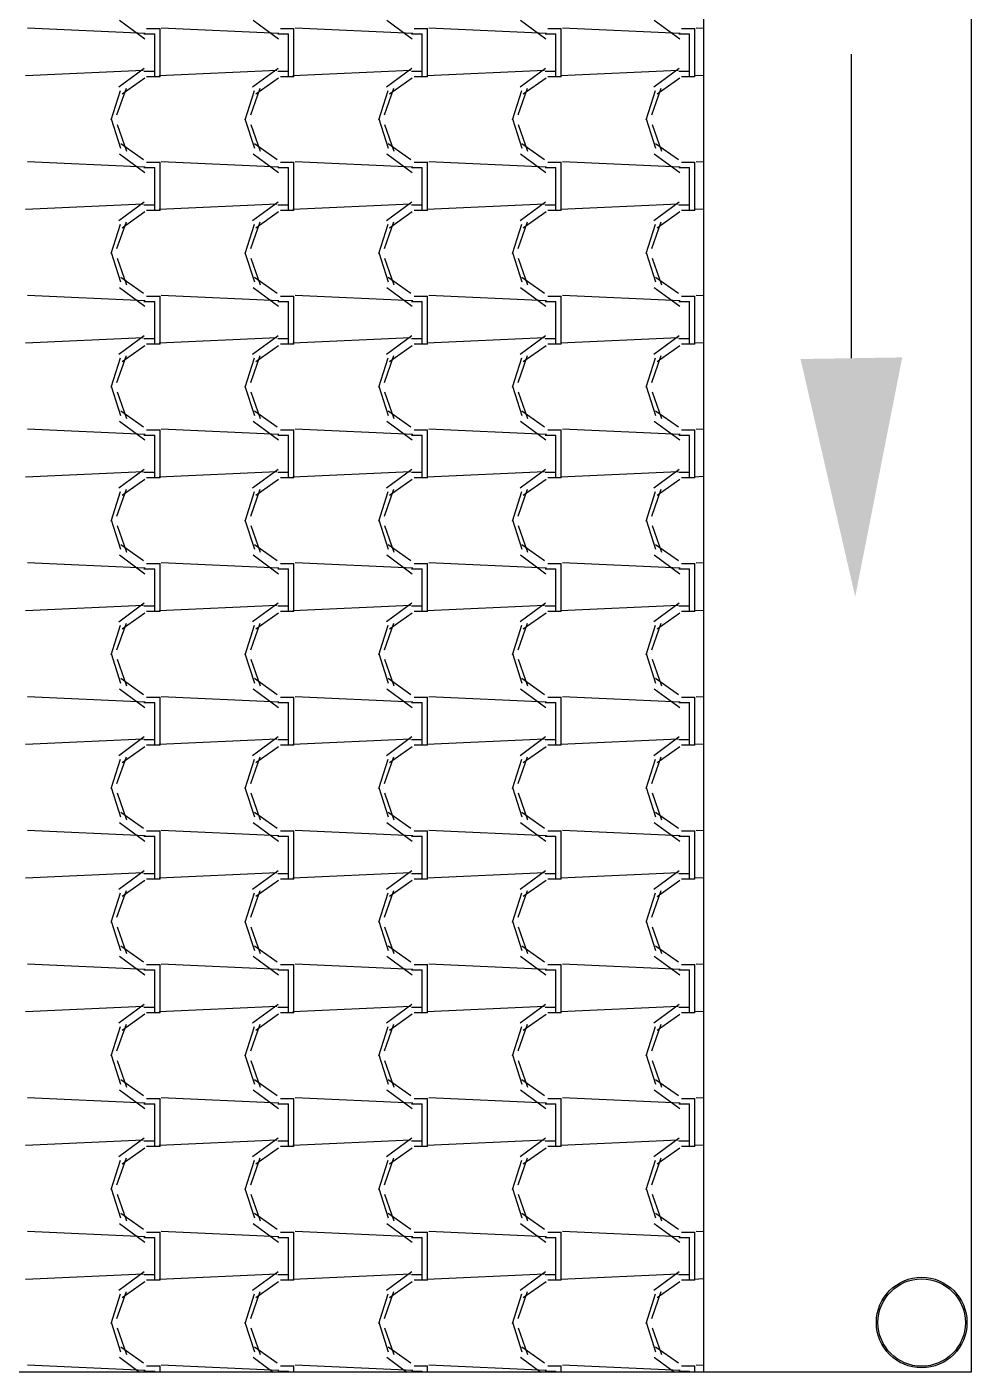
# Model space of a CAD drawing. Header units: millimetres. Extents: x -336 to -33, y -135 to 770.
# Drawn here: x -302.476 to -300.358, y 719.103 to 722.121 of the extents above; entities that cross this region are included whole.
import ezdxf

# ---------------------------------------------------------------- set-up
doc = ezdxf.new("R2010")
doc.units = ezdxf.units.MM
doc.header["$LTSCALE"] = 50
doc.header["$MEASUREMENT"] = 0
for name, color, linetype in [('-HIDRO', 8, 'CONTINUOUS'), ('AF', 5, 'CONTINUOUS'), ('TigreCad', 3, 'CONTINUOUS'), ('Tinterno', 9, 'CONTINUOUS'), ('TUBULAÇÃO_ESGOTO', 5, 'CONTINUOUS')]:
    doc.layers.add(name, color=color, linetype=linetype)

# ---------------------------------------------------------------- blocks, each defined once
blk = doc.blocks.new('11031030d')
at = {"layer": 'TigreCad'}
blk.add_circle((0, 0), 50.8, dxfattribs=at)
at = {"layer": 'Tinterno'}
blk.add_circle((0, 0), 49, dxfattribs=at)

msp = doc.modelspace()

# ---------------------------------------------------------------- linework, layer by layer
at = {"layer": '-HIDRO', "linetype": 'Continuous'}
for p, q in [((-300.958, 732.8161), (-300.958, 719.1028)), ((-300.358, 732.8161), (-300.358, 719.1028)), ((-300.358, 726.1028), (-300.358, 719.1028)), ((-302.2106, 722.106), (-302.4746, 722.118)), ((-302.2686, 722.136), (-302.2116, 722.094)), ((-302.2074, 722.1169), (-302.1774, 722.1169)), ((-302.1774, 722.0209), (-302.1774, 722.1169)), ((-301.9106, 722.106), (-302.1746, 722.118)), ((-301.9686, 722.136), (-301.9116, 722.094)), ((-301.9074, 722.1169), (-301.8774, 722.1169)), ((-301.8774, 722.0209), (-301.8774, 722.1169)), ((-301.6106, 722.106), (-301.8746, 722.118)), ((-301.6686, 722.136), (-301.6116, 722.094)), ((-301.6074, 722.1169), (-301.5774, 722.1169)), ((-301.5774, 722.0209), (-301.5774, 722.1169)), ((-301.3106, 722.106), (-301.5746, 722.118)), ((-301.3686, 722.136), (-301.3116, 722.094)), ((-301.3074, 722.1169), (-301.2774, 722.1169)), ((-301.2774, 722.0209), (-301.2774, 722.1169)), ((-301.0106, 722.106), (-301.2746, 722.118)), ((-301.0686, 722.136), (-301.0116, 722.094)), ((-301.0074, 722.1169), (-300.9774, 722.1169)), ((-300.9774, 722.0209), (-300.9774, 722.1169)), ((-300.958, 722.1173), (-300.9746, 722.118)), ((-302.2134, 722.1049), (-302.1894, 722.1049)), ((-302.1894, 722.0209), (-302.1894, 722.1049)), ((-301.9134, 722.1049), (-301.8894, 722.1049)), ((-301.8894, 722.0209), (-301.8894, 722.1049)), ((-301.6134, 722.1049), (-301.5894, 722.1049)), ((-301.5894, 722.0209), (-301.5894, 722.1049)), ((-301.3134, 722.1049), (-301.2894, 722.1049)), ((-301.2894, 722.0209), (-301.2894, 722.1049)), ((-301.0134, 722.1049), (-300.9894, 722.1049)), ((-300.9894, 722.0209), (-300.9894, 722.1049)), ((-302.2126, 722.0275), (-302.2696, 721.9855)), ((-301.9126, 722.0275), (-301.9696, 721.9855)), ((-301.6126, 722.0275), (-301.6696, 721.9855)), ((-301.3126, 722.0275), (-301.3696, 721.9855)), ((-301.0126, 722.0275), (-301.0696, 721.9855)), ((-302.2152, 722.0228), (-302.4792, 722.0108)), ((-302.2115, 722.0054), (-302.2625, 721.9694)), ((-302.1894, 722.0209), (-302.2134, 722.0209)), ((-302.1774, 722.0089), (-302.2074, 722.0089)), ((-302.1894, 722.0089), (-302.1894, 722.0209)), ((-301.9152, 722.0228), (-302.1792, 722.0108)), ((-302.1774, 722.0089), (-302.1774, 722.0209)), ((-301.9115, 722.0054), (-301.9625, 721.9694)), ((-301.8894, 722.0209), (-301.9134, 722.0209)), ((-301.8774, 722.0089), (-301.9074, 722.0089)), ((-301.8894, 722.0089), (-301.8894, 722.0209)), ((-301.6152, 722.0228), (-301.8792, 722.0108)), ((-301.8774, 722.0089), (-301.8774, 722.0209)), ((-301.6115, 722.0054), (-301.6625, 721.9694)), ((-301.5894, 722.0209), (-301.6134, 722.0209)), ((-301.5774, 722.0089), (-301.6074, 722.0089)), ((-301.5894, 722.0089), (-301.5894, 722.0209)), ((-301.3152, 722.0228), (-301.5792, 722.0108)), ((-301.5774, 722.0089), (-301.5774, 722.0209)), ((-301.3115, 722.0054), (-301.3625, 721.9694)), ((-301.2894, 722.0209), (-301.3134, 722.0209)), ((-301.2774, 722.0089), (-301.3074, 722.0089)), ((-301.2894, 722.0089), (-301.2894, 722.0209)), ((-301.0152, 722.0228), (-301.2792, 722.0108)), ((-301.2774, 722.0089), (-301.2774, 722.0209)), ((-301.0115, 722.0054), (-301.0625, 721.9694)), ((-300.9894, 722.0209), (-301.0134, 722.0209)), ((-300.9774, 722.0089), (-301.0074, 722.0089)), ((-300.9894, 722.0089), (-300.9894, 722.0209)), ((-300.958, 722.0117), (-300.9792, 722.0108)), ((-300.9774, 722.0089), (-300.9774, 722.0209)), ((-302.2665, 721.9774), (-302.2875, 721.9114)), ((-302.2537, 721.9825), (-302.2747, 721.9225)), ((-301.9665, 721.9774), (-301.9875, 721.9114)), ((-301.9537, 721.9825), (-301.9747, 721.9225)), ((-301.6665, 721.9774), (-301.6875, 721.9114)), ((-301.6537, 721.9825), (-301.6747, 721.9225)), ((-301.3665, 721.9774), (-301.3875, 721.9114)), ((-301.3537, 721.9825), (-301.3747, 721.9225)), ((-301.0665, 721.9774), (-301.0875, 721.9114)), ((-301.0537, 721.9825), (-301.0747, 721.9225)), ((-302.2868, 721.9146), (-302.2658, 721.8486)), ((-301.9868, 721.9146), (-301.9658, 721.8486)), ((-301.6868, 721.9146), (-301.6658, 721.8486)), ((-301.3868, 721.9146), (-301.3658, 721.8486)), ((-301.0868, 721.9146), (-301.0658, 721.8486)), ((-302.2737, 721.902), (-302.2527, 721.842)), ((-301.9737, 721.902), (-301.9527, 721.842)), ((-301.6737, 721.902), (-301.6527, 721.842)), ((-301.3737, 721.902), (-301.3527, 721.842)), ((-301.0737, 721.902), (-301.0527, 721.842)), ((-302.2656, 721.8592), (-302.2146, 721.8232)), ((-301.9656, 721.8592), (-301.9146, 721.8232)), ((-301.6656, 721.8593), (-301.6146, 721.8233)), ((-301.3656, 721.8593), (-301.3146, 721.8233)), ((-301.0656, 721.8593), (-301.0146, 721.8233)), ((-302.2106, 721.806), (-302.4746, 721.818)), ((-302.2686, 721.836), (-302.2116, 721.794)), ((-302.2074, 721.8169), (-302.1774, 721.8169)), ((-302.1774, 721.7209), (-302.1774, 721.8169)), ((-301.9106, 721.806), (-302.1746, 721.818)), ((-301.9686, 721.836), (-301.9116, 721.794)), ((-301.9074, 721.8169), (-301.8774, 721.8169)), ((-301.8774, 721.7209), (-301.8774, 721.8169)), ((-301.6106, 721.806), (-301.8746, 721.818)), ((-301.6686, 721.836), (-301.6116, 721.794)), ((-301.6074, 721.8169), (-301.5774, 721.8169)), ((-301.5774, 721.7209), (-301.5774, 721.8169)), ((-301.3106, 721.806), (-301.5746, 721.818)), ((-301.3686, 721.836), (-301.3116, 721.794)), ((-301.3074, 721.8169), (-301.2774, 721.8169)), ((-301.2774, 721.7209), (-301.2774, 721.8169)), ((-301.0106, 721.806), (-301.2746, 721.818)), ((-301.0686, 721.836), (-301.0116, 721.794)), ((-301.0074, 721.8169), (-300.9774, 721.8169)), ((-300.9774, 721.7209), (-300.9774, 721.8169)), ((-300.958, 721.8173), (-300.9746, 721.818)), ((-302.2134, 721.8049), (-302.1894, 721.8049)), ((-302.1894, 721.7209), (-302.1894, 721.8049)), ((-301.9134, 721.8049), (-301.8894, 721.8049)), ((-301.8894, 721.7209), (-301.8894, 721.8049)), ((-301.6134, 721.8049), (-301.5894, 721.8049)), ((-301.5894, 721.7209), (-301.5894, 721.8049)), ((-301.3134, 721.8049), (-301.2894, 721.8049)), ((-301.2894, 721.7209), (-301.2894, 721.8049)), ((-301.0134, 721.8049), (-300.9894, 721.8049)), ((-300.9894, 721.7209), (-300.9894, 721.8049)), ((-302.2152, 721.7228), (-302.4792, 721.7108)), ((-302.2126, 721.7275), (-302.2696, 721.6855)), ((-301.9152, 721.7228), (-302.1792, 721.7108)), ((-301.9126, 721.7275), (-301.9696, 721.6855)), ((-301.6152, 721.7228), (-301.8792, 721.7108)), ((-301.6126, 721.7275), (-301.6696, 721.6855)), ((-301.3152, 721.7228), (-301.5792, 721.7108)), ((-301.3126, 721.7275), (-301.3696, 721.6855)), ((-301.0152, 721.7228), (-301.2792, 721.7108)), ((-301.0126, 721.7275), (-301.0696, 721.6855)), ((-302.2115, 721.7054), (-302.2625, 721.6694)), ((-302.1894, 721.7209), (-302.2134, 721.7209)), ((-302.1774, 721.7089), (-302.2074, 721.7089)), ((-302.1894, 721.7089), (-302.1894, 721.7209)), ((-302.1774, 721.7089), (-302.1774, 721.7209)), ((-301.9115, 721.7054), (-301.9625, 721.6694)), ((-301.8894, 721.7209), (-301.9134, 721.7209)), ((-301.8774, 721.7089), (-301.9074, 721.7089)), ((-301.8894, 721.7089), (-301.8894, 721.7209)), ((-301.8774, 721.7089), (-301.8774, 721.7209)), ((-301.6115, 721.7054), (-301.6625, 721.6694)), ((-301.5894, 721.7209), (-301.6134, 721.7209)), ((-301.5774, 721.7089), (-301.6074, 721.7089)), ((-301.5894, 721.7089), (-301.5894, 721.7209)), ((-301.5774, 721.7089), (-301.5774, 721.7209)), ((-301.3115, 721.7054), (-301.3625, 721.6694)), ((-301.2894, 721.7209), (-301.3134, 721.7209)), ((-301.2774, 721.7089), (-301.3074, 721.7089)), ((-301.2894, 721.7089), (-301.2894, 721.7209)), ((-301.2774, 721.7089), (-301.2774, 721.7209)), ((-301.0115, 721.7054), (-301.0625, 721.6694)), ((-300.9894, 721.7209), (-301.0134, 721.7209)), ((-300.9774, 721.7089), (-301.0074, 721.7089)), ((-300.9894, 721.7089), (-300.9894, 721.7209)), ((-300.958, 721.7117), (-300.9792, 721.7108)), ((-300.9774, 721.7089), (-300.9774, 721.7209)), ((-302.2665, 721.6774), (-302.2875, 721.6114)), ((-302.2537, 721.6825), (-302.2747, 721.6225)), ((-301.9665, 721.6774), (-301.9875, 721.6114)), ((-301.9537, 721.6825), (-301.9747, 721.6225)), ((-301.6665, 721.6774), (-301.6875, 721.6114)), ((-301.6537, 721.6825), (-301.6747, 721.6225)), ((-301.3665, 721.6774), (-301.3875, 721.6114)), ((-301.3537, 721.6825), (-301.3747, 721.6225)), ((-301.0665, 721.6774), (-301.0875, 721.6114)), ((-301.0537, 721.6825), (-301.0747, 721.6225)), ((-302.2868, 721.6146), (-302.2658, 721.5486)), ((-302.2737, 721.602), (-302.2527, 721.542)), ((-301.9868, 721.6146), (-301.9658, 721.5486)), ((-301.9737, 721.602), (-301.9527, 721.542)), ((-301.6868, 721.6146), (-301.6658, 721.5486)), ((-301.6737, 721.602), (-301.6527, 721.542)), ((-301.3868, 721.6146), (-301.3658, 721.5486)), ((-301.3737, 721.602), (-301.3527, 721.542)), ((-301.0868, 721.6146), (-301.0658, 721.5486)), ((-301.0737, 721.602), (-301.0527, 721.542)), ((-302.2656, 721.5592), (-302.2146, 721.5232)), ((-301.9656, 721.5592), (-301.9146, 721.5232)), ((-301.6656, 721.5592), (-301.6146, 721.5232)), ((-301.3656, 721.5592), (-301.3146, 721.5232)), ((-301.0656, 721.5593), (-301.0146, 721.5233)), ((-302.2106, 721.506), (-302.4746, 721.518)), ((-302.2686, 721.536), (-302.2116, 721.494)), ((-302.2074, 721.5169), (-302.1774, 721.5169)), ((-302.1774, 721.4209), (-302.1774, 721.5169)), ((-301.9106, 721.506), (-302.1746, 721.518)), ((-301.9686, 721.536), (-301.9116, 721.494)), ((-301.9074, 721.5169), (-301.8774, 721.5169)), ((-301.8774, 721.4209), (-301.8774, 721.5169)), ((-301.6106, 721.506), (-301.8746, 721.518)), ((-301.6686, 721.536), (-301.6116, 721.494)), ((-301.6074, 721.5169), (-301.5774, 721.5169)), ((-301.5774, 721.4209), (-301.5774, 721.5169)), ((-301.3106, 721.506), (-301.5746, 721.518)), ((-301.3686, 721.536), (-301.3116, 721.494)), ((-301.3074, 721.5169), (-301.2774, 721.5169)), ((-301.2774, 721.4209), (-301.2774, 721.5169)), ((-301.0106, 721.506), (-301.2746, 721.518)), ((-301.0686, 721.536), (-301.0116, 721.494)), ((-301.0074, 721.5169), (-300.9774, 721.5169)), ((-300.9774, 721.4209), (-300.9774, 721.5169)), ((-300.958, 721.5173), (-300.9746, 721.518)), ((-302.2134, 721.5049), (-302.1894, 721.5049)), ((-302.1894, 721.4209), (-302.1894, 721.5049)), ((-301.9134, 721.5049), (-301.8894, 721.5049)), ((-301.8894, 721.4209), (-301.8894, 721.5049)), ((-301.6134, 721.5049), (-301.5894, 721.5049)), ((-301.5894, 721.4209), (-301.5894, 721.5049)), ((-301.3134, 721.5049), (-301.2894, 721.5049)), ((-301.2894, 721.4209), (-301.2894, 721.5049)), ((-301.0134, 721.5049), (-300.9894, 721.5049)), ((-300.9894, 721.4209), (-300.9894, 721.5049)), ((-302.2152, 721.4228), (-302.4792, 721.4108)), ((-302.2126, 721.4275), (-302.2696, 721.3855)), ((-302.1894, 721.4209), (-302.2134, 721.4209)), ((-302.1894, 721.4089), (-302.1894, 721.4209)), ((-301.9152, 721.4228), (-302.1792, 721.4108)), ((-302.1774, 721.4089), (-302.1774, 721.4209)), ((-301.9126, 721.4275), (-301.9696, 721.3855)), ((-301.8894, 721.4209), (-301.9134, 721.4209)), ((-301.8894, 721.4089), (-301.8894, 721.4209)), ((-301.6152, 721.4228), (-301.8792, 721.4108)), ((-301.8774, 721.4089), (-301.8774, 721.4209)), ((-301.6126, 721.4275), (-301.6696, 721.3855)), ((-301.5894, 721.4209), (-301.6134, 721.4209)), ((-301.5894, 721.4089), (-301.5894, 721.4209)), ((-301.3152, 721.4228), (-301.5792, 721.4108)), ((-301.5774, 721.4089), (-301.5774, 721.4209)), ((-301.3126, 721.4275), (-301.3696, 721.3855)), ((-301.2894, 721.4209), (-301.3134, 721.4209)), ((-301.2894, 721.4089), (-301.2894, 721.4209)), ((-301.0152, 721.4228), (-301.2792, 721.4108)), ((-301.2774, 721.4089), (-301.2774, 721.4209)), ((-301.0126, 721.4276), (-301.0696, 721.3856)), ((-300.9894, 721.4209), (-301.0134, 721.4209)), ((-300.9894, 721.4089), (-300.9894, 721.4209)), ((-300.9774, 721.4089), (-300.9774, 721.4209)), ((-302.2115, 721.4054), (-302.2625, 721.3694)), ((-302.1774, 721.4089), (-302.2074, 721.4089)), ((-301.9115, 721.4054), (-301.9625, 721.3694)), ((-301.8774, 721.4089), (-301.9074, 721.4089)), ((-301.6115, 721.4054), (-301.6625, 721.3694)), ((-301.5774, 721.4089), (-301.6074, 721.4089)), ((-301.3115, 721.4054), (-301.3625, 721.3694)), ((-301.2774, 721.4089), (-301.3074, 721.4089)), ((-301.0115, 721.4054), (-301.0625, 721.3694)), ((-300.9774, 721.4089), (-301.0074, 721.4089)), ((-300.958, 721.4117), (-300.9792, 721.4108)), ((-302.2665, 721.3774), (-302.2875, 721.3114)), ((-302.2537, 721.3825), (-302.2747, 721.3225)), ((-301.9665, 721.3774), (-301.9875, 721.3114)), ((-301.9537, 721.3825), (-301.9747, 721.3225)), ((-301.6665, 721.3774), (-301.6875, 721.3114)), ((-301.6537, 721.3825), (-301.6747, 721.3225)), ((-301.3665, 721.3774), (-301.3875, 721.3114)), ((-301.3537, 721.3825), (-301.3747, 721.3225)), ((-301.0665, 721.3774), (-301.0875, 721.3114)), ((-301.0537, 721.3825), (-301.0747, 721.3225)), ((-302.2868, 721.3146), (-302.2658, 721.2486)), ((-302.2737, 721.302), (-302.2527, 721.242)), ((-301.9868, 721.3146), (-301.9658, 721.2486)), ((-301.9737, 721.302), (-301.9527, 721.242)), ((-301.6868, 721.3146), (-301.6658, 721.2486)), ((-301.6737, 721.302), (-301.6527, 721.242)), ((-301.3868, 721.3146), (-301.3658, 721.2486)), ((-301.3737, 721.302), (-301.3527, 721.242)), ((-301.0868, 721.3146), (-301.0658, 721.2486)), ((-301.0737, 721.302), (-301.0527, 721.242)), ((-302.2656, 721.2592), (-302.2146, 721.2232)), ((-301.9656, 721.2592), (-301.9146, 721.2232)), ((-301.6656, 721.2592), (-301.6146, 721.2232)), ((-301.3656, 721.2592), (-301.3146, 721.2232)), ((-301.0656, 721.2592), (-301.0146, 721.2232)), ((-302.2106, 721.206), (-302.4746, 721.218)), ((-302.2686, 721.236), (-302.2116, 721.194)), ((-302.2074, 721.2169), (-302.1774, 721.2169)), ((-302.1774, 721.1209), (-302.1774, 721.2169)), ((-301.9106, 721.206), (-302.1746, 721.218)), ((-301.9686, 721.236), (-301.9116, 721.194)), ((-301.9074, 721.2169), (-301.8774, 721.2169)), ((-301.8774, 721.1209), (-301.8774, 721.2169)), ((-301.6106, 721.206), (-301.8746, 721.218)), ((-301.6686, 721.236), (-301.6116, 721.194)), ((-301.6074, 721.2169), (-301.5774, 721.2169)), ((-301.5774, 721.1209), (-301.5774, 721.2169)), ((-301.3106, 721.206), (-301.5746, 721.218)), ((-301.3686, 721.236), (-301.3116, 721.194)), ((-301.3074, 721.2169), (-301.2774, 721.2169)), ((-301.2774, 721.1209), (-301.2774, 721.2169)), ((-301.0106, 721.206), (-301.2746, 721.218)), ((-301.0686, 721.236), (-301.0116, 721.194)), ((-301.0074, 721.2169), (-300.9774, 721.2169)), ((-300.9774, 721.1209), (-300.9774, 721.2169)), ((-300.958, 721.2173), (-300.9746, 721.218)), ((-302.2134, 721.2049), (-302.1894, 721.2049)), ((-302.1894, 721.1209), (-302.1894, 721.2049)), ((-301.9134, 721.2049), (-301.8894, 721.2049)), ((-301.8894, 721.1209), (-301.8894, 721.2049)), ((-301.6134, 721.2049), (-301.5894, 721.2049)), ((-301.5894, 721.1209), (-301.5894, 721.2049)), ((-301.3134, 721.2049), (-301.2894, 721.2049)), ((-301.2894, 721.1209), (-301.2894, 721.2049)), ((-301.0134, 721.2049), (-300.9894, 721.2049)), ((-300.9894, 721.1209), (-300.9894, 721.2049)), ((-302.2152, 721.1228), (-302.4792, 721.1108)), ((-302.2126, 721.1275), (-302.2696, 721.0855)), ((-302.1894, 721.1209), (-302.2134, 721.1209)), ((-302.1894, 721.1089), (-302.1894, 721.1209)), ((-301.9152, 721.1228), (-302.1792, 721.1108)), ((-302.1774, 721.1089), (-302.1774, 721.1209)), ((-301.9126, 721.1275), (-301.9696, 721.0855)), ((-301.8894, 721.1209), (-301.9134, 721.1209)), ((-301.8894, 721.1089), (-301.8894, 721.1209)), ((-301.6152, 721.1228), (-301.8792, 721.1108)), ((-301.8774, 721.1089), (-301.8774, 721.1209)), ((-301.6126, 721.1276), (-301.6696, 721.0856)), ((-301.5894, 721.1209), (-301.6134, 721.1209)), ((-301.5894, 721.1089), (-301.5894, 721.1209)), ((-301.3152, 721.1228), (-301.5792, 721.1108)), ((-301.5774, 721.1089), (-301.5774, 721.1209)), ((-301.3126, 721.1276), (-301.3696, 721.0856)), ((-301.2894, 721.1209), (-301.3134, 721.1209)), ((-301.2894, 721.1089), (-301.2894, 721.1209)), ((-301.0152, 721.1228), (-301.2792, 721.1108)), ((-301.2774, 721.1089), (-301.2774, 721.1209)), ((-301.0126, 721.1276), (-301.0696, 721.0856)), ((-300.9894, 721.1209), (-301.0134, 721.1209)), ((-300.9894, 721.1089), (-300.9894, 721.1209)), ((-300.9774, 721.1089), (-300.9774, 721.1209)), ((-302.2115, 721.1054), (-302.2625, 721.0694)), ((-302.1774, 721.1089), (-302.2074, 721.1089)), ((-301.9115, 721.1054), (-301.9625, 721.0694)), ((-301.8774, 721.1089), (-301.9074, 721.1089)), ((-301.6115, 721.1054), (-301.6625, 721.0694)), ((-301.5774, 721.1089), (-301.6074, 721.1089)), ((-301.3115, 721.1054), (-301.3625, 721.0694)), ((-301.2774, 721.1089), (-301.3074, 721.1089)), ((-301.0115, 721.1054), (-301.0625, 721.0694)), ((-300.9774, 721.1089), (-301.0074, 721.1089)), ((-300.958, 721.1117), (-300.9792, 721.1108)), ((-302.2665, 721.0774), (-302.2875, 721.0114)), ((-302.2537, 721.0825), (-302.2747, 721.0225)), ((-301.9665, 721.0774), (-301.9875, 721.0114)), ((-301.9537, 721.0825), (-301.9747, 721.0225)), ((-301.6665, 721.0774), (-301.6875, 721.0114)), ((-301.6537, 721.0825), (-301.6747, 721.0225)), ((-301.3665, 721.0774), (-301.3875, 721.0114)), ((-301.3537, 721.0825), (-301.3747, 721.0225)), ((-301.0665, 721.0774), (-301.0875, 721.0114)), ((-301.0537, 721.0825), (-301.0747, 721.0225)), ((-302.2868, 721.0146), (-302.2658, 720.9486)), ((-302.2737, 721.002), (-302.2527, 720.942)), ((-301.9868, 721.0146), (-301.9658, 720.9486)), ((-301.9737, 721.002), (-301.9527, 720.942)), ((-301.6868, 721.0146), (-301.6658, 720.9486)), ((-301.6737, 721.002), (-301.6527, 720.942)), ((-301.3868, 721.0146), (-301.3658, 720.9486)), ((-301.3737, 721.002), (-301.3527, 720.942)), ((-301.0868, 721.0146), (-301.0658, 720.9486)), ((-301.0737, 721.002), (-301.0527, 720.942)), ((-302.2656, 720.9592), (-302.2146, 720.9232)), ((-301.9656, 720.9592), (-301.9146, 720.9232)), ((-301.6656, 720.9592), (-301.6146, 720.9232)), ((-301.3656, 720.9592), (-301.3146, 720.9232)), ((-301.0656, 720.9592), (-301.0146, 720.9232)), ((-302.2106, 720.906), (-302.4746, 720.918)), ((-302.2686, 720.936), (-302.2116, 720.894)), ((-302.2074, 720.9169), (-302.1774, 720.9169)), ((-302.1774, 720.8209), (-302.1774, 720.9169)), ((-301.9106, 720.906), (-302.1746, 720.918)), ((-301.9686, 720.936), (-301.9116, 720.894)), ((-301.9074, 720.9169), (-301.8774, 720.9169)), ((-301.8774, 720.8209), (-301.8774, 720.9169)), ((-301.6106, 720.906), (-301.8746, 720.918)), ((-301.6686, 720.936), (-301.6116, 720.894)), ((-301.6074, 720.9169), (-301.5774, 720.9169)), ((-301.5774, 720.8209), (-301.5774, 720.9169)), ((-301.3106, 720.906), (-301.5746, 720.918)), ((-301.3686, 720.936), (-301.3116, 720.894)), ((-301.3074, 720.9169), (-301.2774, 720.9169)), ((-301.2774, 720.8209), (-301.2774, 720.9169)), ((-301.0106, 720.906), (-301.2746, 720.918)), ((-301.0686, 720.936), (-301.0116, 720.894)), ((-301.0074, 720.9169), (-300.9774, 720.9169)), ((-300.9774, 720.8209), (-300.9774, 720.9169)), ((-300.958, 720.9173), (-300.9746, 720.918)), ((-302.2134, 720.9049), (-302.1894, 720.9049)), ((-302.1894, 720.8209), (-302.1894, 720.9049)), ((-301.9134, 720.9049), (-301.8894, 720.9049)), ((-301.8894, 720.8209), (-301.8894, 720.9049)), ((-301.6134, 720.9049), (-301.5894, 720.9049)), ((-301.5894, 720.8209), (-301.5894, 720.9049)), ((-301.3134, 720.9049), (-301.2894, 720.9049)), ((-301.2894, 720.8209), (-301.2894, 720.9049)), ((-301.0134, 720.9049), (-300.9894, 720.9049)), ((-300.9894, 720.8209), (-300.9894, 720.9049)), ((-302.2152, 720.8228), (-302.4792, 720.8108)), ((-302.2126, 720.8275), (-302.2696, 720.7855)), ((-302.1894, 720.8209), (-302.2134, 720.8209)), ((-302.1894, 720.8089), (-302.1894, 720.8209)), ((-301.9152, 720.8228), (-302.1792, 720.8108)), ((-302.1774, 720.8089), (-302.1774, 720.8209)), ((-301.9126, 720.8276), (-301.9696, 720.7856)), ((-301.8894, 720.8209), (-301.9134, 720.8209)), ((-301.8894, 720.8089), (-301.8894, 720.8209)), ((-301.6152, 720.8228), (-301.8792, 720.8108)), ((-301.8774, 720.8089), (-301.8774, 720.8209)), ((-301.6126, 720.8276), (-301.6696, 720.7856)), ((-301.5894, 720.8209), (-301.6134, 720.8209)), ((-301.5894, 720.8089), (-301.5894, 720.8209)), ((-301.3152, 720.8228), (-301.5792, 720.8108)), ((-301.5774, 720.8089), (-301.5774, 720.8209)), ((-301.3126, 720.8276), (-301.3696, 720.7856)), ((-301.2894, 720.8209), (-301.3134, 720.8209)), ((-301.2894, 720.8089), (-301.2894, 720.8209)), ((-301.0152, 720.8228), (-301.2792, 720.8108)), ((-301.2774, 720.8089), (-301.2774, 720.8209)), ((-301.0126, 720.8276), (-301.0696, 720.7856)), ((-300.9894, 720.8209), (-301.0134, 720.8209)), ((-300.9894, 720.8089), (-300.9894, 720.8209)), ((-300.9774, 720.8089), (-300.9774, 720.8209)), ((-302.2115, 720.8054), (-302.2625, 720.7694)), ((-302.1774, 720.8089), (-302.2074, 720.8089)), ((-301.9115, 720.8054), (-301.9625, 720.7694)), ((-301.8774, 720.8089), (-301.9074, 720.8089)), ((-301.6115, 720.8054), (-301.6625, 720.7694)), ((-301.5774, 720.8089), (-301.6074, 720.8089)), ((-301.3115, 720.8054), (-301.3625, 720.7694)), ((-301.2774, 720.8089), (-301.3074, 720.8089)), ((-301.0115, 720.8054), (-301.0625, 720.7694)), ((-300.9774, 720.8089), (-301.0074, 720.8089)), ((-300.958, 720.8117), (-300.9792, 720.8108)), ((-302.2665, 720.7774), (-302.2875, 720.7114)), ((-302.2537, 720.7825), (-302.2747, 720.7225)), ((-301.9665, 720.7774), (-301.9875, 720.7114)), ((-301.9537, 720.7825), (-301.9747, 720.7225)), ((-301.6665, 720.7774), (-301.6875, 720.7114)), ((-301.6537, 720.7825), (-301.6747, 720.7225)), ((-301.3665, 720.7774), (-301.3875, 720.7114)), ((-301.3537, 720.7825), (-301.3747, 720.7225)), ((-301.0665, 720.7774), (-301.0875, 720.7114)), ((-301.0537, 720.7825), (-301.0747, 720.7225)), ((-302.2868, 720.7146), (-302.2658, 720.6486)), ((-302.2737, 720.702), (-302.2527, 720.642)), ((-301.9868, 720.7146), (-301.9658, 720.6486)), ((-301.9737, 720.702), (-301.9527, 720.642)), ((-301.6868, 720.7146), (-301.6658, 720.6486)), ((-301.6737, 720.702), (-301.6527, 720.642)), ((-301.3868, 720.7146), (-301.3658, 720.6486)), ((-301.3737, 720.702), (-301.3527, 720.642)), ((-301.0868, 720.7146), (-301.0658, 720.6486)), ((-301.0737, 720.702), (-301.0527, 720.642)), ((-302.2686, 720.636), (-302.2116, 720.594)), ((-302.2656, 720.6592), (-302.2146, 720.6232)), ((-301.9686, 720.636), (-301.9116, 720.594)), ((-301.9656, 720.6592), (-301.9146, 720.6232)), ((-301.6686, 720.636), (-301.6116, 720.594)), ((-301.6656, 720.6592), (-301.6146, 720.6232)), ((-301.3686, 720.636), (-301.3116, 720.594)), ((-301.3656, 720.6592), (-301.3146, 720.6232)), ((-301.0686, 720.636), (-301.0116, 720.594)), ((-301.0656, 720.6592), (-301.0146, 720.6232)), ((-302.2106, 720.606), (-302.4746, 720.618)), ((-302.2074, 720.6169), (-302.1774, 720.6169)), ((-302.1774, 720.5209), (-302.1774, 720.6169)), ((-301.9106, 720.606), (-302.1746, 720.618)), ((-301.9074, 720.6169), (-301.8774, 720.6169)), ((-301.8774, 720.5209), (-301.8774, 720.6169)), ((-301.6106, 720.606), (-301.8746, 720.618)), ((-301.6074, 720.6169), (-301.5774, 720.6169)), ((-301.5774, 720.5209), (-301.5774, 720.6169)), ((-301.3106, 720.606), (-301.5746, 720.618)), ((-301.3074, 720.6169), (-301.2774, 720.6169)), ((-301.2774, 720.5209), (-301.2774, 720.6169)), ((-301.0106, 720.606), (-301.2746, 720.618)), ((-301.0074, 720.6169), (-300.9774, 720.6169)), ((-300.9774, 720.5209), (-300.9774, 720.6169)), ((-300.958, 720.6173), (-300.9746, 720.618)), ((-302.2134, 720.6049), (-302.1894, 720.6049)), ((-302.1894, 720.5209), (-302.1894, 720.6049)), ((-301.9134, 720.6049), (-301.8894, 720.6049)), ((-301.8894, 720.5209), (-301.8894, 720.6049)), ((-301.6134, 720.6049), (-301.5894, 720.6049)), ((-301.5894, 720.5209), (-301.5894, 720.6049)), ((-301.3134, 720.6049), (-301.2894, 720.6049)), ((-301.2894, 720.5209), (-301.2894, 720.6049)), ((-301.0134, 720.6049), (-300.9894, 720.6049)), ((-300.9894, 720.5209), (-300.9894, 720.6049)), ((-302.2152, 720.5228), (-302.4792, 720.5108)), ((-302.2126, 720.5276), (-302.2696, 720.4856)), ((-302.1894, 720.5209), (-302.2134, 720.5209)), ((-302.1894, 720.5089), (-302.1894, 720.5209)), ((-301.9152, 720.5228), (-302.1792, 720.5108)), ((-302.1774, 720.5089), (-302.1774, 720.5209)), ((-301.9126, 720.5276), (-301.9696, 720.4856)), ((-301.8894, 720.5209), (-301.9134, 720.5209)), ((-301.8894, 720.5089), (-301.8894, 720.5209)), ((-301.6152, 720.5228), (-301.8792, 720.5108)), ((-301.8774, 720.5089), (-301.8774, 720.5209)), ((-301.6126, 720.5276), (-301.6696, 720.4856)), ((-301.5894, 720.5209), (-301.6134, 720.5209)), ((-301.5894, 720.5089), (-301.5894, 720.5209)), ((-301.3152, 720.5228), (-301.5792, 720.5108)), ((-301.5774, 720.5089), (-301.5774, 720.5209)), ((-301.3126, 720.5276), (-301.3696, 720.4856)), ((-301.2894, 720.5209), (-301.3134, 720.5209)), ((-301.2894, 720.5089), (-301.2894, 720.5209)), ((-301.0152, 720.5228), (-301.2792, 720.5108)), ((-301.2774, 720.5089), (-301.2774, 720.5209)), ((-301.0126, 720.5276), (-301.0696, 720.4856)), ((-300.9894, 720.5209), (-301.0134, 720.5209)), ((-300.9894, 720.5089), (-300.9894, 720.5209)), ((-300.9774, 720.5089), (-300.9774, 720.5209)), ((-302.2115, 720.5054), (-302.2625, 720.4694)), ((-302.1774, 720.5089), (-302.2074, 720.5089)), ((-301.9115, 720.5054), (-301.9625, 720.4694)), ((-301.8774, 720.5089), (-301.9074, 720.5089)), ((-301.6115, 720.5054), (-301.6625, 720.4694)), ((-301.5774, 720.5089), (-301.6074, 720.5089)), ((-301.3115, 720.5054), (-301.3625, 720.4694)), ((-301.2774, 720.5089), (-301.3074, 720.5089)), ((-301.0115, 720.5054), (-301.0625, 720.4694)), ((-300.9774, 720.5089), (-301.0074, 720.5089)), ((-300.958, 720.5117), (-300.9792, 720.5108)), ((-302.2665, 720.4774), (-302.2875, 720.4114)), ((-302.2537, 720.4825), (-302.2747, 720.4225)), ((-301.9665, 720.4774), (-301.9875, 720.4114)), ((-301.9537, 720.4825), (-301.9747, 720.4225)), ((-301.6665, 720.4774), (-301.6875, 720.4114)), ((-301.6537, 720.4825), (-301.6747, 720.4225)), ((-301.3665, 720.4774), (-301.3875, 720.4114)), ((-301.3537, 720.4825), (-301.3747, 720.4225)), ((-301.0665, 720.4774), (-301.0875, 720.4114)), ((-301.0537, 720.4825), (-301.0747, 720.4225)), ((-302.2868, 720.4146), (-302.2658, 720.3486)), ((-302.2737, 720.402), (-302.2527, 720.342)), ((-301.9868, 720.4146), (-301.9658, 720.3486)), ((-301.9737, 720.402), (-301.9527, 720.342)), ((-301.6868, 720.4146), (-301.6658, 720.3486)), ((-301.6737, 720.402), (-301.6527, 720.342)), ((-301.3868, 720.4146), (-301.3658, 720.3486)), ((-301.3737, 720.402), (-301.3527, 720.342)), ((-301.0868, 720.4146), (-301.0658, 720.3486)), ((-301.0737, 720.402), (-301.0527, 720.342)), ((-302.2686, 720.336), (-302.2116, 720.294)), ((-302.2656, 720.3592), (-302.2146, 720.3232)), ((-301.9686, 720.336), (-301.9116, 720.294)), ((-301.9656, 720.3592), (-301.9146, 720.3232)), ((-301.6686, 720.336), (-301.6116, 720.294)), ((-301.6656, 720.3592), (-301.6146, 720.3232)), ((-301.3686, 720.336), (-301.3116, 720.294)), ((-301.3656, 720.3592), (-301.3146, 720.3232)), ((-301.0686, 720.336), (-301.0116, 720.294)), ((-301.0656, 720.3592), (-301.0146, 720.3232)), ((-302.2106, 720.306), (-302.4746, 720.318)), ((-302.2134, 720.3049), (-302.1894, 720.3049)), ((-302.2074, 720.3169), (-302.1774, 720.3169)), ((-302.1894, 720.2209), (-302.1894, 720.3049)), ((-302.1774, 720.2209), (-302.1774, 720.3169)), ((-301.9106, 720.306), (-302.1746, 720.318)), ((-301.9134, 720.3049), (-301.8894, 720.3049)), ((-301.9074, 720.3169), (-301.8774, 720.3169)), ((-301.8894, 720.2209), (-301.8894, 720.3049)), ((-301.8774, 720.2209), (-301.8774, 720.3169)), ((-301.6106, 720.306), (-301.8746, 720.318)), ((-301.6134, 720.3049), (-301.5894, 720.3049)), ((-301.6074, 720.3169), (-301.5774, 720.3169)), ((-301.5894, 720.2209), (-301.5894, 720.3049)), ((-301.5774, 720.2209), (-301.5774, 720.3169)), ((-301.3106, 720.306), (-301.5746, 720.318)), ((-301.3134, 720.3049), (-301.2894, 720.3049)), ((-301.3074, 720.3169), (-301.2774, 720.3169)), ((-301.2894, 720.2209), (-301.2894, 720.3049)), ((-301.2774, 720.2209), (-301.2774, 720.3169)), ((-301.0106, 720.306), (-301.2746, 720.318)), ((-301.0134, 720.3049), (-300.9894, 720.3049)), ((-301.0074, 720.3169), (-300.9774, 720.3169)), ((-300.9894, 720.2209), (-300.9894, 720.3049)), ((-300.9774, 720.2209), (-300.9774, 720.3169)), ((-300.958, 720.3173), (-300.9746, 720.318)), ((-302.2152, 720.2228), (-302.4792, 720.2108)), ((-302.2126, 720.2276), (-302.2696, 720.1856)), ((-302.1894, 720.2209), (-302.2134, 720.2209)), ((-302.1894, 720.2089), (-302.1894, 720.2209)), ((-301.9152, 720.2228), (-302.1792, 720.2108)), ((-302.1774, 720.2089), (-302.1774, 720.2209)), ((-301.9126, 720.2276), (-301.9696, 720.1856)), ((-301.8894, 720.2209), (-301.9134, 720.2209)), ((-301.8894, 720.2089), (-301.8894, 720.2209)), ((-301.6152, 720.2228), (-301.8792, 720.2108)), ((-301.8774, 720.2089), (-301.8774, 720.2209)), ((-301.6126, 720.2276), (-301.6696, 720.1856)), ((-301.5894, 720.2209), (-301.6134, 720.2209)), ((-301.5894, 720.2089), (-301.5894, 720.2209)), ((-301.3152, 720.2228), (-301.5792, 720.2108)), ((-301.5774, 720.2089), (-301.5774, 720.2209)), ((-301.3126, 720.2276), (-301.3696, 720.1856)), ((-301.2894, 720.2209), (-301.3134, 720.2209)), ((-301.2894, 720.2089), (-301.2894, 720.2209)), ((-301.0152, 720.2228), (-301.2792, 720.2108)), ((-301.2774, 720.2089), (-301.2774, 720.2209)), ((-301.0126, 720.2276), (-301.0696, 720.1856)), ((-300.9894, 720.2209), (-301.0134, 720.2209)), ((-300.9894, 720.2089), (-300.9894, 720.2209)), ((-300.9774, 720.2089), (-300.9774, 720.2209)), ((-302.2537, 720.1825), (-302.2747, 720.1225)), ((-302.2115, 720.2054), (-302.2625, 720.1694)), ((-302.1774, 720.2089), (-302.2074, 720.2089)), ((-301.9537, 720.1825), (-301.9747, 720.1225)), ((-301.9115, 720.2054), (-301.9625, 720.1694)), ((-301.8774, 720.2089), (-301.9074, 720.2089)), ((-301.6537, 720.1825), (-301.6747, 720.1225)), ((-301.6115, 720.2054), (-301.6625, 720.1694)), ((-301.5774, 720.2089), (-301.6074, 720.2089)), ((-301.3537, 720.1825), (-301.3747, 720.1225)), ((-301.3115, 720.2054), (-301.3625, 720.1694)), ((-301.2774, 720.2089), (-301.3074, 720.2089)), ((-301.0537, 720.1825), (-301.0747, 720.1225)), ((-301.0115, 720.2054), (-301.0625, 720.1693)), ((-300.9774, 720.2089), (-301.0074, 720.2089)), ((-300.958, 720.2117), (-300.9792, 720.2108)), ((-302.2665, 720.1774), (-302.2875, 720.1114)), ((-301.9665, 720.1774), (-301.9875, 720.1114)), ((-301.6665, 720.1774), (-301.6875, 720.1114)), ((-301.3665, 720.1774), (-301.3875, 720.1114)), ((-301.0665, 720.1774), (-301.0875, 720.1114)), ((-302.2868, 720.1146), (-302.2658, 720.0486)), ((-302.2737, 720.102), (-302.2527, 720.042)), ((-301.9868, 720.1146), (-301.9658, 720.0486)), ((-301.9737, 720.102), (-301.9527, 720.042)), ((-301.6868, 720.1146), (-301.6658, 720.0486)), ((-301.6737, 720.102), (-301.6527, 720.042)), ((-301.3868, 720.1146), (-301.3658, 720.0486)), ((-301.3737, 720.102), (-301.3527, 720.042)), ((-301.0868, 720.1146), (-301.0658, 720.0486)), ((-301.0737, 720.102), (-301.0527, 720.042)), ((-302.2686, 720.036), (-302.2116, 719.994)), ((-302.2656, 720.0592), (-302.2146, 720.0232)), ((-301.9686, 720.036), (-301.9116, 719.994)), ((-301.9656, 720.0592), (-301.9146, 720.0232)), ((-301.6686, 720.036), (-301.6116, 719.994)), ((-301.6656, 720.0592), (-301.6146, 720.0232)), ((-301.3686, 720.036), (-301.3116, 719.994)), ((-301.3656, 720.0592), (-301.3146, 720.0232)), ((-301.0686, 720.036), (-301.0116, 719.994)), ((-301.0656, 720.0592), (-301.0146, 720.0232)), ((-302.2106, 720.006), (-302.4746, 720.018)), ((-302.2134, 720.0049), (-302.1894, 720.0049)), ((-302.2074, 720.0169), (-302.1774, 720.0169)), ((-302.1894, 719.9209), (-302.1894, 720.0049)), ((-302.1774, 719.9209), (-302.1774, 720.0169)), ((-301.9106, 720.006), (-302.1746, 720.018)), ((-301.9134, 720.0049), (-301.8894, 720.0049)), ((-301.9074, 720.0169), (-301.8774, 720.0169)), ((-301.8894, 719.9209), (-301.8894, 720.0049)), ((-301.8774, 719.9209), (-301.8774, 720.0169)), ((-301.6106, 720.006), (-301.8746, 720.018)), ((-301.6134, 720.0049), (-301.5894, 720.0049)), ((-301.6074, 720.0169), (-301.5774, 720.0169)), ((-301.5894, 719.9209), (-301.5894, 720.0049)), ((-301.5774, 719.9209), (-301.5774, 720.0169)), ((-301.3106, 720.006), (-301.5746, 720.018)), ((-301.3134, 720.0049), (-301.2894, 720.0049)), ((-301.3074, 720.0169), (-301.2774, 720.0169)), ((-301.2894, 719.9209), (-301.2894, 720.0049)), ((-301.2774, 719.9209), (-301.2774, 720.0169)), ((-301.0106, 720.006), (-301.2746, 720.018)), ((-301.0134, 720.0049), (-300.9894, 720.0049)), ((-301.0074, 720.0169), (-300.9774, 720.0169)), ((-300.9894, 719.9209), (-300.9894, 720.0049)), ((-300.9774, 719.9209), (-300.9774, 720.0169)), ((-300.958, 720.0173), (-300.9746, 720.018)), ((-302.2152, 719.9228), (-302.4792, 719.9108)), ((-302.2126, 719.9276), (-302.2696, 719.8856)), ((-302.1894, 719.9209), (-302.2134, 719.9209)), ((-302.1894, 719.9089), (-302.1894, 719.9209)), ((-301.9152, 719.9228), (-302.1792, 719.9108)), ((-302.1774, 719.9089), (-302.1774, 719.9209)), ((-301.9126, 719.9276), (-301.9696, 719.8856)), ((-301.8894, 719.9209), (-301.9134, 719.9209)), ((-301.8894, 719.9089), (-301.8894, 719.9209)), ((-301.6152, 719.9228), (-301.8792, 719.9108)), ((-301.8774, 719.9089), (-301.8774, 719.9209)), ((-301.6126, 719.9276), (-301.6696, 719.8856)), ((-301.5894, 719.9209), (-301.6134, 719.9209)), ((-301.5894, 719.9089), (-301.5894, 719.9209)), ((-301.3152, 719.9228), (-301.5792, 719.9108)), ((-301.5774, 719.9089), (-301.5774, 719.9209)), ((-301.3126, 719.9276), (-301.3696, 719.8856)), ((-301.2894, 719.9209), (-301.3134, 719.9209)), ((-301.2894, 719.9089), (-301.2894, 719.9209)), ((-301.0152, 719.9228), (-301.2792, 719.9108)), ((-301.2774, 719.9089), (-301.2774, 719.9209)), ((-301.0126, 719.9276), (-301.0696, 719.8856)), ((-300.9894, 719.9209), (-301.0134, 719.9209)), ((-300.9894, 719.9089), (-300.9894, 719.9209)), ((-300.958, 719.9117), (-300.9792, 719.9108)), ((-300.9774, 719.9089), (-300.9774, 719.9209)), ((-302.2537, 719.8825), (-302.2747, 719.8225)), ((-302.2115, 719.9054), (-302.2625, 719.8694)), ((-302.1774, 719.9089), (-302.2074, 719.9089)), ((-301.9537, 719.8825), (-301.9747, 719.8225)), ((-301.9115, 719.9054), (-301.9625, 719.8694)), ((-301.8774, 719.9089), (-301.9074, 719.9089)), ((-301.6537, 719.8825), (-301.6747, 719.8225)), ((-301.6115, 719.9054), (-301.6625, 719.8694)), ((-301.5774, 719.9089), (-301.6074, 719.9089)), ((-301.3537, 719.8825), (-301.3747, 719.8225)), ((-301.3115, 719.9053), (-301.3625, 719.8693)), ((-301.2774, 719.9089), (-301.3074, 719.9089)), ((-301.0537, 719.8825), (-301.0747, 719.8225)), ((-301.0115, 719.9053), (-301.0625, 719.8693)), ((-300.9774, 719.9089), (-301.0074, 719.9089)), ((-302.2665, 719.8774), (-302.2875, 719.8114)), ((-301.9665, 719.8774), (-301.9875, 719.8114)), ((-301.6665, 719.8774), (-301.6875, 719.8114)), ((-301.3665, 719.8774), (-301.3875, 719.8114)), ((-301.0665, 719.8774), (-301.0875, 719.8114)), ((-302.2868, 719.8146), (-302.2658, 719.7486)), ((-302.2737, 719.802), (-302.2527, 719.742)), ((-301.9868, 719.8146), (-301.9658, 719.7486)), ((-301.9737, 719.802), (-301.9527, 719.742)), ((-301.6868, 719.8146), (-301.6658, 719.7486)), ((-301.6737, 719.802), (-301.6527, 719.742)), ((-301.3868, 719.8146), (-301.3658, 719.7486)), ((-301.3737, 719.802), (-301.3527, 719.742)), ((-301.0868, 719.8146), (-301.0658, 719.7486)), ((-301.0737, 719.802), (-301.0527, 719.742)), ((-302.2686, 719.736), (-302.2116, 719.694)), ((-302.2656, 719.7592), (-302.2146, 719.7232)), ((-301.9686, 719.736), (-301.9116, 719.694)), ((-301.9656, 719.7592), (-301.9146, 719.7232)), ((-301.6686, 719.736), (-301.6116, 719.694)), ((-301.6656, 719.7592), (-301.6146, 719.7232)), ((-301.3686, 719.736), (-301.3116, 719.694)), ((-301.3656, 719.7592), (-301.3146, 719.7232)), ((-301.0686, 719.736), (-301.0116, 719.694)), ((-301.0656, 719.7592), (-301.0146, 719.7232)), ((-302.2106, 719.706), (-302.4746, 719.718)), ((-302.2134, 719.7049), (-302.1894, 719.7049)), ((-302.2074, 719.7169), (-302.1774, 719.7169)), ((-302.1894, 719.6209), (-302.1894, 719.7049)), ((-302.1774, 719.6209), (-302.1774, 719.7169)), ((-301.9106, 719.706), (-302.1746, 719.718)), ((-301.9134, 719.7049), (-301.8894, 719.7049)), ((-301.9074, 719.7169), (-301.8774, 719.7169)), ((-301.8894, 719.6209), (-301.8894, 719.7049)), ((-301.8774, 719.6209), (-301.8774, 719.7169)), ((-301.6106, 719.706), (-301.8746, 719.718)), ((-301.6134, 719.7049), (-301.5894, 719.7049)), ((-301.6074, 719.7169), (-301.5774, 719.7169)), ((-301.5894, 719.6209), (-301.5894, 719.7049)), ((-301.5774, 719.6209), (-301.5774, 719.7169)), ((-301.3106, 719.706), (-301.5746, 719.718)), ((-301.3134, 719.7049), (-301.2894, 719.7049)), ((-301.3074, 719.7169), (-301.2774, 719.7169)), ((-301.2894, 719.6209), (-301.2894, 719.7049)), ((-301.2774, 719.6209), (-301.2774, 719.7169)), ((-301.0106, 719.706), (-301.2746, 719.718)), ((-301.0134, 719.7049), (-300.9894, 719.7049)), ((-301.0074, 719.7169), (-300.9774, 719.7169)), ((-300.9894, 719.6209), (-300.9894, 719.7049)), ((-300.9774, 719.6209), (-300.9774, 719.7169)), ((-300.958, 719.7173), (-300.9746, 719.718)), ((-302.2152, 719.6228), (-302.4792, 719.6108)), ((-302.2126, 719.6276), (-302.2696, 719.5856)), ((-302.1894, 719.6209), (-302.2134, 719.6209)), ((-302.1894, 719.6089), (-302.1894, 719.6209)), ((-301.9152, 719.6228), (-302.1792, 719.6108)), ((-302.1774, 719.6089), (-302.1774, 719.6209)), ((-301.9126, 719.6276), (-301.9696, 719.5856)), ((-301.8894, 719.6209), (-301.9134, 719.6209)), ((-301.8894, 719.6089), (-301.8894, 719.6209)), ((-301.6152, 719.6228), (-301.8792, 719.6108)), ((-301.8774, 719.6089), (-301.8774, 719.6209)), ((-301.6126, 719.6276), (-301.6696, 719.5856)), ((-301.5894, 719.6209), (-301.6134, 719.6209)), ((-301.5894, 719.6089), (-301.5894, 719.6209)), ((-301.3152, 719.6228), (-301.5792, 719.6108)), ((-301.5774, 719.6089), (-301.5774, 719.6209)), ((-301.3126, 719.6276), (-301.3696, 719.5856)), ((-301.2894, 719.6209), (-301.3134, 719.6209)), ((-301.2894, 719.6089), (-301.2894, 719.6209)), ((-301.0152, 719.6228), (-301.2792, 719.6108)), ((-301.2774, 719.6089), (-301.2774, 719.6209)), ((-301.0126, 719.6276), (-301.0696, 719.5856)), ((-300.9894, 719.6209), (-301.0134, 719.6209)), ((-300.9894, 719.6089), (-300.9894, 719.6209)), ((-300.958, 719.6117), (-300.9792, 719.6108)), ((-300.9774, 719.6089), (-300.9774, 719.6209)), ((-302.2537, 719.5825), (-302.2747, 719.5225)), ((-302.2115, 719.6054), (-302.2625, 719.5694)), ((-302.1774, 719.6089), (-302.2074, 719.6089)), ((-301.9537, 719.5825), (-301.9747, 719.5225)), ((-301.9115, 719.6054), (-301.9625, 719.5694)), ((-301.8774, 719.6089), (-301.9074, 719.6089)), ((-301.6537, 719.5825), (-301.6747, 719.5225)), ((-301.6115, 719.6053), (-301.6625, 719.5693)), ((-301.5774, 719.6089), (-301.6074, 719.6089)), ((-301.3537, 719.5825), (-301.3747, 719.5225)), ((-301.3115, 719.6053), (-301.3625, 719.5693)), ((-301.2774, 719.6089), (-301.3074, 719.6089)), ((-301.0537, 719.5825), (-301.0747, 719.5225)), ((-301.0115, 719.6053), (-301.0625, 719.5693)), ((-300.9774, 719.6089), (-301.0074, 719.6089)), ((-302.2665, 719.5774), (-302.2875, 719.5114)), ((-301.9665, 719.5774), (-301.9875, 719.5114)), ((-301.6665, 719.5774), (-301.6875, 719.5114)), ((-301.3665, 719.5774), (-301.3875, 719.5114)), ((-301.0665, 719.5774), (-301.0875, 719.5114)), ((-302.2868, 719.5146), (-302.2658, 719.4486)), ((-302.2737, 719.502), (-302.2527, 719.442)), ((-301.9868, 719.5146), (-301.9658, 719.4486)), ((-301.9737, 719.502), (-301.9527, 719.442)), ((-301.6868, 719.5146), (-301.6658, 719.4486)), ((-301.6737, 719.502), (-301.6527, 719.442)), ((-301.3868, 719.5146), (-301.3658, 719.4486)), ((-301.3737, 719.502), (-301.3527, 719.442)), ((-301.0868, 719.5146), (-301.0658, 719.4486)), ((-301.0737, 719.502), (-301.0527, 719.442)), ((-302.2656, 719.4592), (-302.2146, 719.4232)), ((-301.9656, 719.4592), (-301.9146, 719.4232)), ((-301.6656, 719.4592), (-301.6146, 719.4232)), ((-301.3656, 719.4592), (-301.3146, 719.4232)), ((-301.0656, 719.4592), (-301.0146, 719.4232)), ((-302.2686, 719.436), (-302.2116, 719.394)), ((-301.9686, 719.436), (-301.9116, 719.394)), ((-301.6686, 719.436), (-301.6116, 719.394)), ((-301.3686, 719.436), (-301.3116, 719.394)), ((-301.0686, 719.436), (-301.0116, 719.394)), ((-302.2106, 719.406), (-302.4746, 719.418)), ((-302.2134, 719.4049), (-302.1894, 719.4049)), ((-302.2074, 719.4169), (-302.1774, 719.4169)), ((-302.1894, 719.3209), (-302.1894, 719.4049)), ((-302.1774, 719.3209), (-302.1774, 719.4169)), ((-301.9106, 719.406), (-302.1746, 719.418)), ((-301.9134, 719.4049), (-301.8894, 719.4049)), ((-301.9074, 719.4169), (-301.8774, 719.4169)), ((-301.8894, 719.3209), (-301.8894, 719.4049)), ((-301.8774, 719.3209), (-301.8774, 719.4169)), ((-301.6106, 719.406), (-301.8746, 719.418)), ((-301.6134, 719.4049), (-301.5894, 719.4049)), ((-301.6074, 719.4169), (-301.5774, 719.4169)), ((-301.5894, 719.3209), (-301.5894, 719.4049)), ((-301.5774, 719.3209), (-301.5774, 719.4169)), ((-301.3106, 719.406), (-301.5746, 719.418)), ((-301.3134, 719.4049), (-301.2894, 719.4049)), ((-301.3074, 719.4169), (-301.2774, 719.4169)), ((-301.2894, 719.3209), (-301.2894, 719.4049)), ((-301.2774, 719.3209), (-301.2774, 719.4169)), ((-301.0106, 719.406), (-301.2746, 719.418)), ((-301.0134, 719.4049), (-300.9894, 719.4049)), ((-301.0074, 719.4169), (-300.9774, 719.4169)), ((-300.9894, 719.3209), (-300.9894, 719.4049)), ((-300.9774, 719.3209), (-300.9774, 719.4169)), ((-300.958, 719.4173), (-300.9746, 719.418)), ((-302.2152, 719.3228), (-302.4792, 719.3108)), ((-302.2126, 719.3276), (-302.2696, 719.2856)), ((-302.1894, 719.3209), (-302.2134, 719.3209)), ((-302.1774, 719.3089), (-302.2074, 719.3089)), ((-302.1894, 719.3089), (-302.1894, 719.3209)), ((-301.9152, 719.3228), (-302.1792, 719.3108)), ((-302.1774, 719.3089), (-302.1774, 719.3209)), ((-301.9126, 719.3276), (-301.9696, 719.2856)), ((-301.8894, 719.3209), (-301.9134, 719.3209)), ((-301.8774, 719.3089), (-301.9074, 719.3089)), ((-301.8894, 719.3089), (-301.8894, 719.3209)), ((-301.6152, 719.3228), (-301.8792, 719.3108)), ((-301.8774, 719.3089), (-301.8774, 719.3209)), ((-301.6126, 719.3276), (-301.6696, 719.2856)), ((-301.5894, 719.3209), (-301.6134, 719.3209)), ((-301.5774, 719.3089), (-301.6074, 719.3089)), ((-301.5894, 719.3089), (-301.5894, 719.3209)), ((-301.3152, 719.3228), (-301.5792, 719.3108)), ((-301.5774, 719.3089), (-301.5774, 719.3209)), ((-301.3126, 719.3276), (-301.3696, 719.2856)), ((-301.2894, 719.3209), (-301.3134, 719.3209)), ((-301.2774, 719.3089), (-301.3074, 719.3089)), ((-301.2894, 719.3089), (-301.2894, 719.3209)), ((-301.0152, 719.3228), (-301.2792, 719.3108)), ((-301.2774, 719.3089), (-301.2774, 719.3209)), ((-301.0126, 719.3276), (-301.0696, 719.2856)), ((-300.9894, 719.3209), (-301.0134, 719.3209)), ((-300.9774, 719.3089), (-301.0074, 719.3089)), ((-300.9894, 719.3089), (-300.9894, 719.3209)), ((-300.958, 719.3117), (-300.9792, 719.3108)), ((-300.9774, 719.3089), (-300.9774, 719.3209)), ((-302.2665, 719.2774), (-302.2875, 719.2114)), ((-302.2537, 719.2825), (-302.2747, 719.2225)), ((-302.2115, 719.3053), (-302.2625, 719.2693)), ((-301.9665, 719.2774), (-301.9875, 719.2114)), ((-301.9537, 719.2825), (-301.9747, 719.2225)), ((-301.9115, 719.3053), (-301.9625, 719.2693)), ((-301.6665, 719.2774), (-301.6875, 719.2114)), ((-301.6537, 719.2825), (-301.6747, 719.2225)), ((-301.6115, 719.3053), (-301.6625, 719.2693)), ((-301.3665, 719.2774), (-301.3875, 719.2114)), ((-301.3537, 719.2825), (-301.3747, 719.2225)), ((-301.3115, 719.3053), (-301.3625, 719.2693)), ((-301.0665, 719.2774), (-301.0875, 719.2114)), ((-301.0537, 719.2825), (-301.0747, 719.2225)), ((-301.0115, 719.3053), (-301.0625, 719.2693)), ((-302.2868, 719.2146), (-302.2658, 719.1486)), ((-302.2737, 719.202), (-302.2527, 719.142)), ((-301.9868, 719.2146), (-301.9658, 719.1486)), ((-301.9737, 719.202), (-301.9527, 719.142)), ((-301.6868, 719.2146), (-301.6658, 719.1486)), ((-301.6737, 719.202), (-301.6527, 719.142)), ((-301.3868, 719.2146), (-301.3658, 719.1486)), ((-301.3737, 719.202), (-301.3527, 719.142)), ((-301.0868, 719.2146), (-301.0658, 719.1486)), ((-301.0737, 719.202), (-301.0527, 719.142)), ((-302.2656, 719.1592), (-302.2146, 719.1232)), ((-301.9656, 719.1592), (-301.9146, 719.1232)), ((-301.6656, 719.1592), (-301.6146, 719.1232)), ((-301.3656, 719.1592), (-301.3146, 719.1232)), ((-301.0656, 719.1592), (-301.0146, 719.1232)), ((-302.2686, 719.1361), (-302.2234, 719.1028)), ((-301.9686, 719.136), (-301.9234, 719.1028)), ((-301.6686, 719.136), (-301.6234, 719.1028)), ((-301.3686, 719.136), (-301.3234, 719.1028)), ((-301.0686, 719.136), (-301.0234, 719.1028)), ((-300.358, 719.1028), (-304.458, 719.1028)), ((-302.2106, 719.106), (-302.4746, 719.118)), ((-302.2134, 719.1049), (-302.1894, 719.1049)), ((-302.2074, 719.1169), (-302.1774, 719.1169)), ((-302.1894, 719.1028), (-302.1894, 719.1049)), ((-302.1774, 719.1028), (-302.1774, 719.1169)), ((-301.9106, 719.106), (-302.1746, 719.118)), ((-301.9134, 719.1049), (-301.8894, 719.1049)), ((-301.9074, 719.1169), (-301.8774, 719.1169)), ((-301.8894, 719.1028), (-301.8894, 719.1049)), ((-301.8774, 719.1028), (-301.8774, 719.1169)), ((-301.6106, 719.106), (-301.8746, 719.118)), ((-301.6134, 719.1049), (-301.5894, 719.1049)), ((-301.6074, 719.1169), (-301.5774, 719.1169)), ((-301.5894, 719.1028), (-301.5894, 719.1049)), ((-301.5774, 719.1028), (-301.5774, 719.1169)), ((-301.3106, 719.106), (-301.5746, 719.118)), ((-301.3134, 719.1049), (-301.2894, 719.1049)), ((-301.3074, 719.1169), (-301.2774, 719.1169)), ((-301.2894, 719.1028), (-301.2894, 719.1049)), ((-301.2774, 719.1028), (-301.2774, 719.1169)), ((-301.0106, 719.106), (-301.2746, 719.118)), ((-301.0134, 719.1049), (-300.9894, 719.1049)), ((-301.0074, 719.1169), (-300.9774, 719.1169)), ((-300.9894, 719.1028), (-300.9894, 719.1049)), ((-300.9774, 719.1028), (-300.9774, 719.1169)), ((-300.958, 719.1173), (-300.9746, 719.118))]:
    msp.add_line(p, q, dxfattribs=at)
at = {"layer": 'AF'}
msp.add_line((-300.6266, 721.3774), (-300.6266, 722.0593), dxfattribs=at)
at = {"layer": 'TUBULAÇÃO_ESGOTO'}
msp.add_solid([(-300.6179, 720.8423), (-300.7406, 721.3755), (-300.5125, 721.3792)], dxfattribs=at)

# ---------------------------------------------------------------- block references
at = {"layer": 'AF', "xscale": 0.002, "yscale": 0.002, "zscale": 0.002}
msp.add_blockref('11031030d', (-300.4689, 719.2139), dxfattribs=at)

doc.saveas('drawing.dxf')
